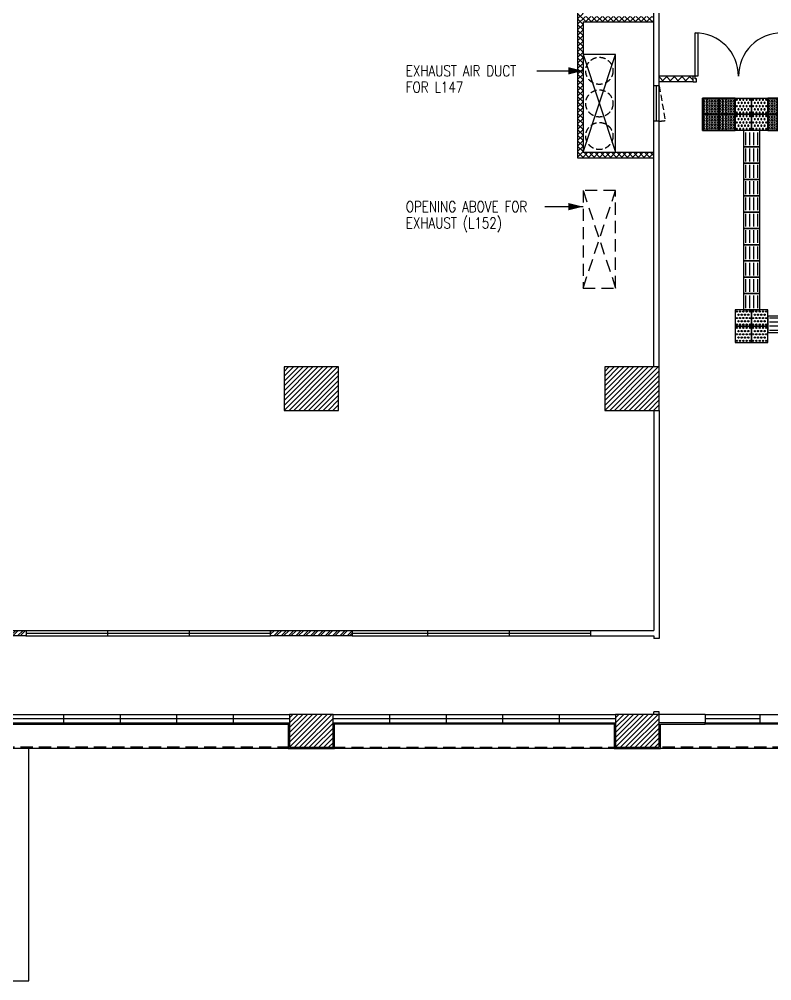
# Model space of a CAD drawing. Header units: millimetres. Extents: x -68474 to 336725, y -113450 to 40976.
# Drawn here: x 283650 to 297498, y -47675 to -29975 of the extents above; entities that cross this region are included whole.
import ezdxf
from ezdxf.xclip import XClip

# ---------------------------------------------------------------- set-up
doc = ezdxf.new("R2010")
doc.units = ezdxf.units.MM
doc.header["$LTSCALE"] = 900
doc.header["$XCLIPFRAME"] = 2
doc.linetypes.add('CYT_152$0$HIDDEN', pattern=[0.375, 0.25, -0.125])
doc.linetypes.add('CYT_152$0$HIDDEN2', pattern=[0.1875, 0.125, -0.0625])
for name, color, linetype in [('CYT_152$0$HATCH', 8, 'Continuous'), ('CYT_152$0$RLP043_N20', 3, 'Continuous'), ('CYT_152$0$RLP064_C240', 240, 'Continuous'), ('CYT_152$0$RLP223', 4, 'Continuous'), ('CYT_152$0$RLP223_C', 1, 'Continuous'), ('CYT_152$0$RLP223_H', 8, 'Continuous'), ('CYT_152$0$RLP280', 6, 'Continuous'), ('CYT_152$0$RLP314', 9, 'Continuous'), ('CYT_152$0$RLP315', 1, 'Continuous'), ('CYT_152$0$RLP383', 9, 'Continuous'), ('CYT_152$0$RLP390_C3', 3, 'Continuous'), ('CYT_152$0$RLP430_TAC', 8, 'Continuous'), ('CYT_152$0$RLP661', 1, 'Continuous'), ('CYT_152$0$RLP740', 1, 'Continuous')]:
    doc.layers.add(name, color=color, linetype=linetype)
doc.styles.add('CYT_152$0$RLP-SIMPLEX', font='SIMPLEX.shx', dxfattribs={"width": 0.8})
pattern_1 = [(45, (271025, -42875), (-67.3519, 67.3519), []), (45, (271069.9, -42875), (-67.3519, 67.3519), [])]

# ---------------------------------------------------------------- blocks, each defined once
blk = doc.blocks.new('CYT_152$0$ED1550D')
for points in [[(85, 100), (35, 100), (35, 900), (85, 900)], [(1585, 100), (1635, 100), (1635, 900), (1585, 900)]]:
    blk.add_lwpolyline(points, close=True)
for points in [[(0, 0), (60, 0), (60, 50), (35, 50), (35, 100), (0, 100)], [(1670, 0), (1610, 0), (1610, 50), (1635, 50), (1635, 100), (1670, 100)]]:
    blk.add_lwpolyline(points)
for centre, start, end in [((35, 100), 0, 90), ((1635, 100), 90, 180)]:
    blk.add_arc(centre, 800, start, end)
blk = doc.blocks.new('CYT_152$0$t2')
blk.add_lwpolyline([(0, 0), (300, 0), (300, 300), (0, 300)], close=True)
for centre, radius in [((30, 270), 11.5), ((30, 270), 6), ((60, 210), 11.5), ((60, 210), 6), ((90, 270), 11.5), ((90, 270), 6), ((120, 210), 11.5), ((120, 210), 6), ((150, 270), 11.5), ((150, 270), 6), ((180, 210), 11.5), ((180, 210), 6), ((210, 270), 11.5), ((210, 270), 6), ((240, 210), 11.5), ((240, 210), 6), ((270, 270), 11.5), ((270, 270), 6), ((30, 150), 11.5), ((30, 30), 11.5), ((30, 150), 6), ((30, 30), 6), ((60, 90), 11.5), ((60, 90), 6), ((90, 150), 11.5), ((90, 30), 11.5), ((90, 150), 6), ((90, 30), 6), ((120, 90), 11.5), ((120, 90), 6), ((150, 150), 11.5), ((150, 30), 11.5), ((150, 150), 6), ((150, 30), 6), ((180, 90), 11.5), ((180, 90), 6), ((210, 150), 11.5), ((210, 30), 11.5), ((210, 150), 6), ((210, 30), 6), ((240, 90), 11.5), ((240, 90), 6), ((270, 150), 11.5), ((270, 30), 11.5), ((270, 150), 6), ((270, 30), 6)]:
    blk.add_circle(centre, radius)
blk = doc.blocks.new('CYT_152$0$TAC')
blk.add_lwpolyline([(0, 0), (300, 0), (300, 300), (0, 300)], close=True)
for centre in [(25, 275), (25, 225), (25, 175), (75, 275), (75, 225), (75, 175), (125, 275), (125, 225), (125, 175), (175, 275), (175, 225), (175, 175), (225, 275), (225, 225), (225, 175), (275, 275), (275, 225), (275, 175), (25, 125), (25, 75), (25, 25), (75, 125), (75, 75), (75, 25), (125, 125), (125, 75), (125, 25), (175, 125), (175, 75), (175, 25), (225, 125), (225, 75), (225, 25), (275, 125), (275, 75), (275, 25)]:
    blk.add_circle(centre, 17.5)
blk = doc.blocks.new('CYT_152$0$A$C45297365')
at = {"layer": 'CYT_152$0$RLP430_TAC', "extrusion": (0, 0, -1), "zscale": -1, "rotation": 180}
for p in [(2400, 0), (2100, 0), (1800, 0), (1500, 0), (1200, 0), (900, 0), (600, 0), (300, 0)]:
    blk.add_blockref('CYT_152$0$TAC', p, dxfattribs=at)
blk = doc.blocks.new('CYT_152$0$t1')
for p, q in [((32.5, 262.5), (267.5, 262.5)), ((32.5, 187.5), (267.5, 187.5)), ((32.5, 112.5), (267.5, 112.5)), ((32.5, 37.5), (267.5, 37.5))]:
    blk.add_line(p, q)
blk.add_lwpolyline([(0, 0), (300, 0), (300, 300), (0, 300)], close=True)
blk = doc.blocks.new('CYT_152$0$A$C32095D4E')
at = {"layer": 'CYT_152$0$RLP430_TAC'}
for p in [(0, 0), (300, 0), (600, 0), (900, 0), (1200, 0), (1500, 0), (1800, 0), (2100, 0), (2400, 0), (2700, 0), (3000, 0), (3300, 0), (3600, 0), (3900, 0), (4200, 0), (4500, 0), (4800, 0), (5100, 0), (5400, 0), (5700, 0)]:
    blk.add_blockref('CYT_152$0$t1', p, dxfattribs=at)
blk = doc.blocks.new('CYT_152$0$A$C21B25473')
at = {"layer": 'CYT_152$0$RLP430_TAC'}
ref = blk.add_blockref('CYT_152$0$A$C45297365', (-4900, -14800), dxfattribs=dict(at, rotation=270))
XClip(ref).set_block_clipping_path([(-2100, -300), (-1500, 0)])
ref = blk.add_blockref('CYT_152$0$A$C45297365', (-4600, -14800), dxfattribs=dict(at, rotation=270))
XClip(ref).set_block_clipping_path([(-2100, -300), (-1500, 0)])
at = {"layer": 'CYT_152$0$RLP430_TAC', "xscale": -1, "rotation": 180}
for p in [(-4600, -12700), (-4300, -12700), (-4600, -13000), (-4300, -13000)]:
    blk.add_blockref('CYT_152$0$t2', p, dxfattribs=at)
at = {"layer": 'CYT_152$0$RLP430_TAC'}
ref = blk.add_blockref('CYT_152$0$A$C45297365', (-3700, -14800), dxfattribs=dict(at, rotation=270))
XClip(ref).set_block_clipping_path([(-2100, -300), (-1500, 0)])
ref = blk.add_blockref('CYT_152$0$A$C32095D4E', (-4450, -13300), dxfattribs=dict(at, rotation=270))
XClip(ref).set_block_clipping_path([(0, 0), (3300, 300)])
for p in [(-4600, -16900), (-4300, -16900), (-4600, -17200), (-4300, -17200)]:
    blk.add_blockref('CYT_152$0$t2', p, dxfattribs=at)
ref = blk.add_blockref('CYT_152$0$A$C32095D4E', (1999, -16715), dxfattribs=dict(at, rotation=180))
XClip(ref).set_block_clipping_path([(0, 0), (5999.0604838963, 302.2194452857)])
blk = doc.blocks.new('CYT_152')
at = {"layer": 'CYT_152$0$HATCH'}
h = blk.add_hatch(dxfattribs=at)
h.set_pattern_fill('ANSI31', color=256, scale=20, style=0)
h.set_pattern_definition([(45, (288525, -37175), (-44.9013, 44.9013), [])])
h.paths.add_polyline_path([(288525, -37175), (289525, -37175), (289525, -36375), (288525, -36375)])
h = blk.add_hatch(dxfattribs=at)
h.set_pattern_fill('ANSI31', color=256, scale=20, style=0)
h.set_pattern_definition([(45, (294425, -37175), (-44.9013, 44.9013), [])])
h.paths.add_polyline_path([(294425, -37175), (295425, -37175), (295425, -36375), (294425, -36375)])
h = blk.add_hatch(dxfattribs=at)
h.set_pattern_fill('ANSI31', color=256, scale=20, style=0)
h.set_pattern_definition([(45, (288625, -43375), (-44.9013, 44.9013), [])])
h.paths.add_polyline_path([(288625, -42775), (288625, -43375), (289425, -43375), (289425, -42775)])
h = blk.add_hatch(dxfattribs=at)
h.set_pattern_fill('ANSI31', color=256, scale=20, style=0)
h.set_pattern_definition([(45, (294625, -43375), (-44.9013, 44.9013), [])])
h.paths.add_polyline_path([(294625, -42775), (294625, -43375), (295425, -43375), (295425, -42775)])
at = {"layer": 'CYT_152$0$RLP223_H'}
h = blk.add_hatch(dxfattribs=at)
h.set_pattern_fill('_USER', color=256, scale=72, angle=45, style=0, double=1, pattern_type=0)
h.set_pattern_definition([(45, (294025, -27525), (-50.9117, 50.9117), []), (135, (294025, -27525), (-50.9117, -50.9117), [])])
h.paths.add_polyline_path([(294625, -27425), (293925, -27425), (293925, -32525), (295325, -32525), (295325, -32425), (294025, -32425), (294025, -30025), (295325, -30025), (295325, -29925), (294025, -29925), (294025, -27525), (294625, -27525)])
h = blk.add_hatch(dxfattribs=at)
h.set_pattern_fill('_USER', color=256, scale=100, angle=45, style=0, double=1, pattern_type=0)
h.set_pattern_definition([(45, (271025, -43125), (-70.71068, 70.71068), []), (135, (271025, -43125), (-70.71068, -70.71068), [])])
h.paths.add_polyline_path([(296050, -31125), (296050, -31025), (295425, -31025), (295425, -31125)])
h = blk.add_hatch(dxfattribs=at)
h.set_pattern_fill('ANSI32', color=256, scale=10, style=0)
h.set_pattern_definition(pattern_1)
h.paths.add_polyline_path([(282325, -40225), (281700, -40225), (281700, -40325), (282225, -40325), (282225, -41325), (283775, -41325), (283775, -41225), (282325, -41225)])
h = blk.add_hatch(dxfattribs=at)
h.set_pattern_fill('ANSI32', color=256, scale=10, style=0)
h.set_pattern_definition(pattern_1)
h.paths.add_polyline_path([(289775, -41325), (289775, -41225), (288275, -41225), (288275, -41325)])
at = {"layer": 'CYT_152$0$RLP043_N20'}
for p, q in [((293175, -30925), (294025, -30925)), ((293320.28, -33425), (294025, -33425))]:
    blk.add_line(p, q, dxfattribs=at)
for points in [[(294025, -30925, 0, 135, 0), (293755, -30925, 135, 135, 0)], [(294025, -33425, 0, 135, 0), (293755, -33425, 135, 135, 0)]]:
    blk.add_lwpolyline(points, format="xyseb", dxfattribs=at)
at = {"layer": 'CYT_152$0$RLP223'}
for p, q in [((295325, -36375), (295325, -28125)), ((295425, -36375), (295425, -28125)), ((296050, -31125), (296050, -31025)), ((295425, -31200), (295325, -31200)), ((295425, -31850), (295325, -31850)), ((295325, -37175), (295325, -41225)), ((295425, -37175), (295425, -41325)), ((294165, -41225), (295325, -41225)), ((294165, -41325), (295325, -41325)), ((295325, -41325), (295325, -41375)), ((295425, -41375), (295325, -41375)), ((295425, -41325), (295425, -41375)), ((295325, -42775), (295325, -42725)), ((295425, -42725), (295325, -42725)), ((295425, -42775), (295425, -42725)), ((296275, -42775), (295425, -42775)), ((296275, -42775), (296275, -42925)), ((297275, -42775), (297275, -42925)), ((297275, -42775), (298275, -42775)), ((296275, -42925), (295425, -42925)), ((297275, -42925), (298275, -42925))]:
    blk.add_line(p, q, dxfattribs=at)
for points in [[(294625, -27425), (293925, -27425), (293925, -32525), (295325, -32525)], [(294025, -30025), (294025, -32425)], [(294025, -30025), (295325, -30025)], [(296050, -31025), (295425, -31025)], [(296050, -31125), (295425, -31125)], [(294025, -32425), (295325, -32425)], [(282225, -41325), (282225, -40325), (281700, -40325), (281700, -40225), (282325, -40225), (282325, -41225), (283775, -41225), (283775, -41325), (282225, -41325)], [(294165, -41225), (294165, -41325)]]:
    blk.add_lwpolyline(points, dxfattribs=at)
blk.add_lwpolyline([(288275, -41225), (289775, -41225), (289775, -41325), (288275, -41325)], close=True, dxfattribs=at)
at = {"layer": 'CYT_152$0$RLP223_C'}
for p, q in [((283450, -42950), (288600, -42950)), ((294600, -42950), (289450, -42950)), ((297275, -42950), (296275, -42950)), ((288600, -43400), (283485, -43400)), ((294600, -43400), (289450, -43400)), ((302100, -43400), (295450, -43400))]:
    blk.add_line(p, q, dxfattribs=at)
at = {"layer": 'CYT_152$0$RLP223_C', "linetype": 'CYT_152$0$HIDDEN'}
for p, q in [((288625, -43375), (283425, -43375)), ((289425, -43375), (294625, -43375)), ((302125, -43375), (295425, -43375))]:
    blk.add_line(p, q, dxfattribs=at)
at = {"layer": 'CYT_152$0$RLP280'}
for points in [[(288525, -37175), (289525, -37175), (289525, -36375), (288525, -36375)], [(294425, -37175), (295425, -37175), (295425, -36375), (294425, -36375)], [(288625, -42775), (288625, -43375), (289425, -43375), (289425, -42775)], [(294625, -42775), (294625, -43375), (295425, -43375), (295425, -42775)]]:
    blk.add_lwpolyline(points, close=True, dxfattribs=at)
at = {"layer": 'CYT_152$0$RLP314'}
for p, q in [((285275, -41225), (285275, -41325)), ((286775, -41225), (286775, -41325)), ((291165, -41225), (291165, -41325)), ((292665, -41225), (292665, -41325)), ((284465, -42775), (284465, -42925)), ((284465, -42775), (284465, -42925)), ((285505, -42775), (285505, -42925)), ((285505, -42775), (285505, -42925)), ((286545, -42775), (286545, -42925)), ((286545, -42775), (286545, -42925)), ((287585, -42775), (287585, -42925)), ((287585, -42775), (287585, -42925)), ((290465, -42775), (290465, -42925)), ((291505, -42775), (291505, -42925)), ((292545, -42775), (292545, -42925)), ((293585, -42775), (293585, -42925))]:
    blk.add_line(p, q, dxfattribs=at)
for points in [[(283775, -41225), (288275, -41225)], [(289775, -41225), (294165, -41225)], [(283775, -41275), (288275, -41275)], [(283775, -41325), (288275, -41325)], [(289775, -41275), (294165, -41275)], [(289775, -41325), (294165, -41325)], [(283500, -42775), (288625, -42775)], [(289425, -42775), (294625, -42775)], [(296275, -42775), (297275, -42775)], [(283500, -42850), (288625, -42850)], [(283500, -42925), (288625, -42925)], [(289425, -42850), (294625, -42850)], [(289425, -42925), (294625, -42925)], [(296275, -42850), (297275, -42850)], [(296275, -42925), (297275, -42925)]]:
    blk.add_lwpolyline(points, dxfattribs=at)
at = {"layer": 'CYT_152$0$RLP315'}
blk.add_line((294625, -42775), (294625, -43250), dxfattribs=at)
blk.add_line((294625, -42775), (294625, -43250), dxfattribs=at)
at = {"layer": 'CYT_152$0$RLP383'}
for p, q in [((283825, -47675), (283825, -43400)), ((276300, -47675), (283825, -47675))]:
    blk.add_line(p, q, dxfattribs=at)
at = {"layer": 'CYT_152$0$RLP390_C3'}
for p, q in [((294600, -42925), (294600, -43400)), ((295450, -43400), (295450, -42950)), ((295450, -42950), (296275, -42950)), ((296275, -42950), (296275, -42925)), ((294600, -43400), (295450, -43400))]:
    blk.add_line(p, q, dxfattribs=at)
blk.add_lwpolyline([(294625, -30625), (294025, -30625), (294025, -32425), (294625, -32425)], close=True, dxfattribs=at)
for points in [[(288600, -42925), (288600, -43400), (289450, -43400), (289450, -42925)], [(298275, -42925), (298275, -42950), (297275, -42950), (297275, -42925)]]:
    blk.add_lwpolyline(points, dxfattribs=at)
at = {"layer": 'CYT_152$0$RLP661'}
for points in [[(294025, -30625), (294625, -32425)], [(294025, -32425), (294625, -30625)]]:
    blk.add_lwpolyline(points, dxfattribs=at)
at = {"layer": 'CYT_152$0$RLP661', "linetype": 'CYT_152$0$HIDDEN'}
blk.add_lwpolyline([(294625, -33125), (294025, -33125), (294025, -34925), (294625, -34925)], close=True, dxfattribs=at)
for points in [[(294025, -33125), (294625, -34925)], [(294025, -34925), (294625, -33125)]]:
    blk.add_lwpolyline(points, dxfattribs=at)
at = {"layer": 'CYT_152$0$RLP661', "linetype": 'CYT_152$0$HIDDEN2'}
for centre in [(294325, -30925), (294325, -31525), (294325, -32125)]:
    blk.add_circle(centre, 250, dxfattribs=at)
at = {"layer": 'CYT_152$0$RLP740'}
for p, q in [((295325, -31850), (295325, -31200)), ((295375, -31850), (295375, -31200)), ((295425, -31850), (295425, -31200))]:
    blk.add_line(p, q, dxfattribs=at)
at = {"layer": 'CYT_152$0$RLP740', "linetype": 'CYT_152$0$HIDDEN2'}
blk.add_line((295425, -31200), (295537.87, -31840.13), dxfattribs=at)
blk.add_arc((295425, -31200), 650, 270, 280, dxfattribs=at)
at = {"layer": 'CYT_152$0$RLP064_C240'}
blk.add_blockref('CYT_152$0$A$C21B25473', (301425, -18725), dxfattribs=at)
at = {"layer": 'CYT_152$0$RLP315'}
blk.add_blockref('CYT_152$0$ED1550D', (296050, -31125), dxfattribs=at)
at = {"layer": 'CYT_152$0$RLP043_N20', "style": 'CYT_152$0$RLP-SIMPLEX', "width": 0.8}
for s, p in [('EXHAUST AIR DUCT', (290763.62, -31025.74)), ('FOR L147', (290763.62, -31325.74)), ('OPENING ABOVE FOR', (290763.62, -33525.74)), ('EXHAUST (L152)', (290763.62, -33825.74))]:
    blk.add_text(s, height=200, dxfattribs=at).set_placement(p)

msp = doc.modelspace()

# ---------------------------------------------------------------- block references
msp.add_blockref('CYT_152', (0, 0))

doc.saveas('drawing.dxf')
